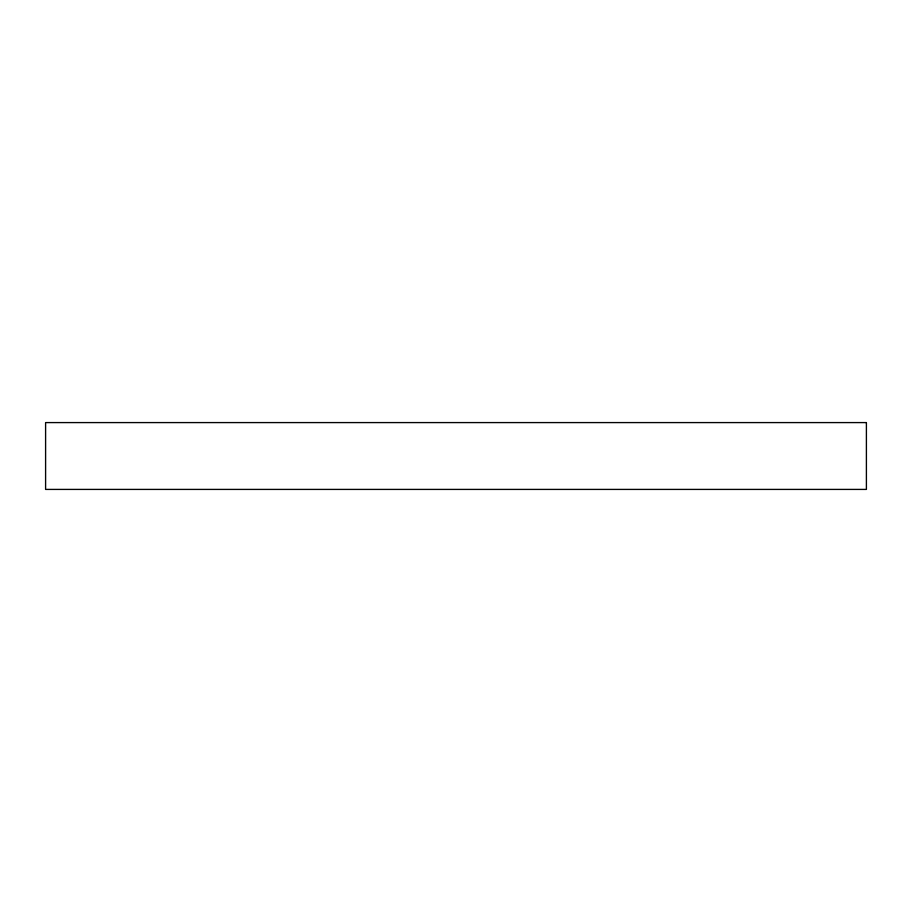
<?xml version="1.0" encoding="UTF-8"?>
<svg xmlns="http://www.w3.org/2000/svg" width="912" height="912" viewBox="0 0 912 912"><rect width="100%" height="100%" fill="white"/><g stroke="black" fill="none" stroke-linecap="round" stroke-linejoin="round"><path stroke-width="1.37" d="M866.4 422.587L45.6 422.587L45.6 489.413L866.4 489.413L866.4 422.587"/></g></svg>
